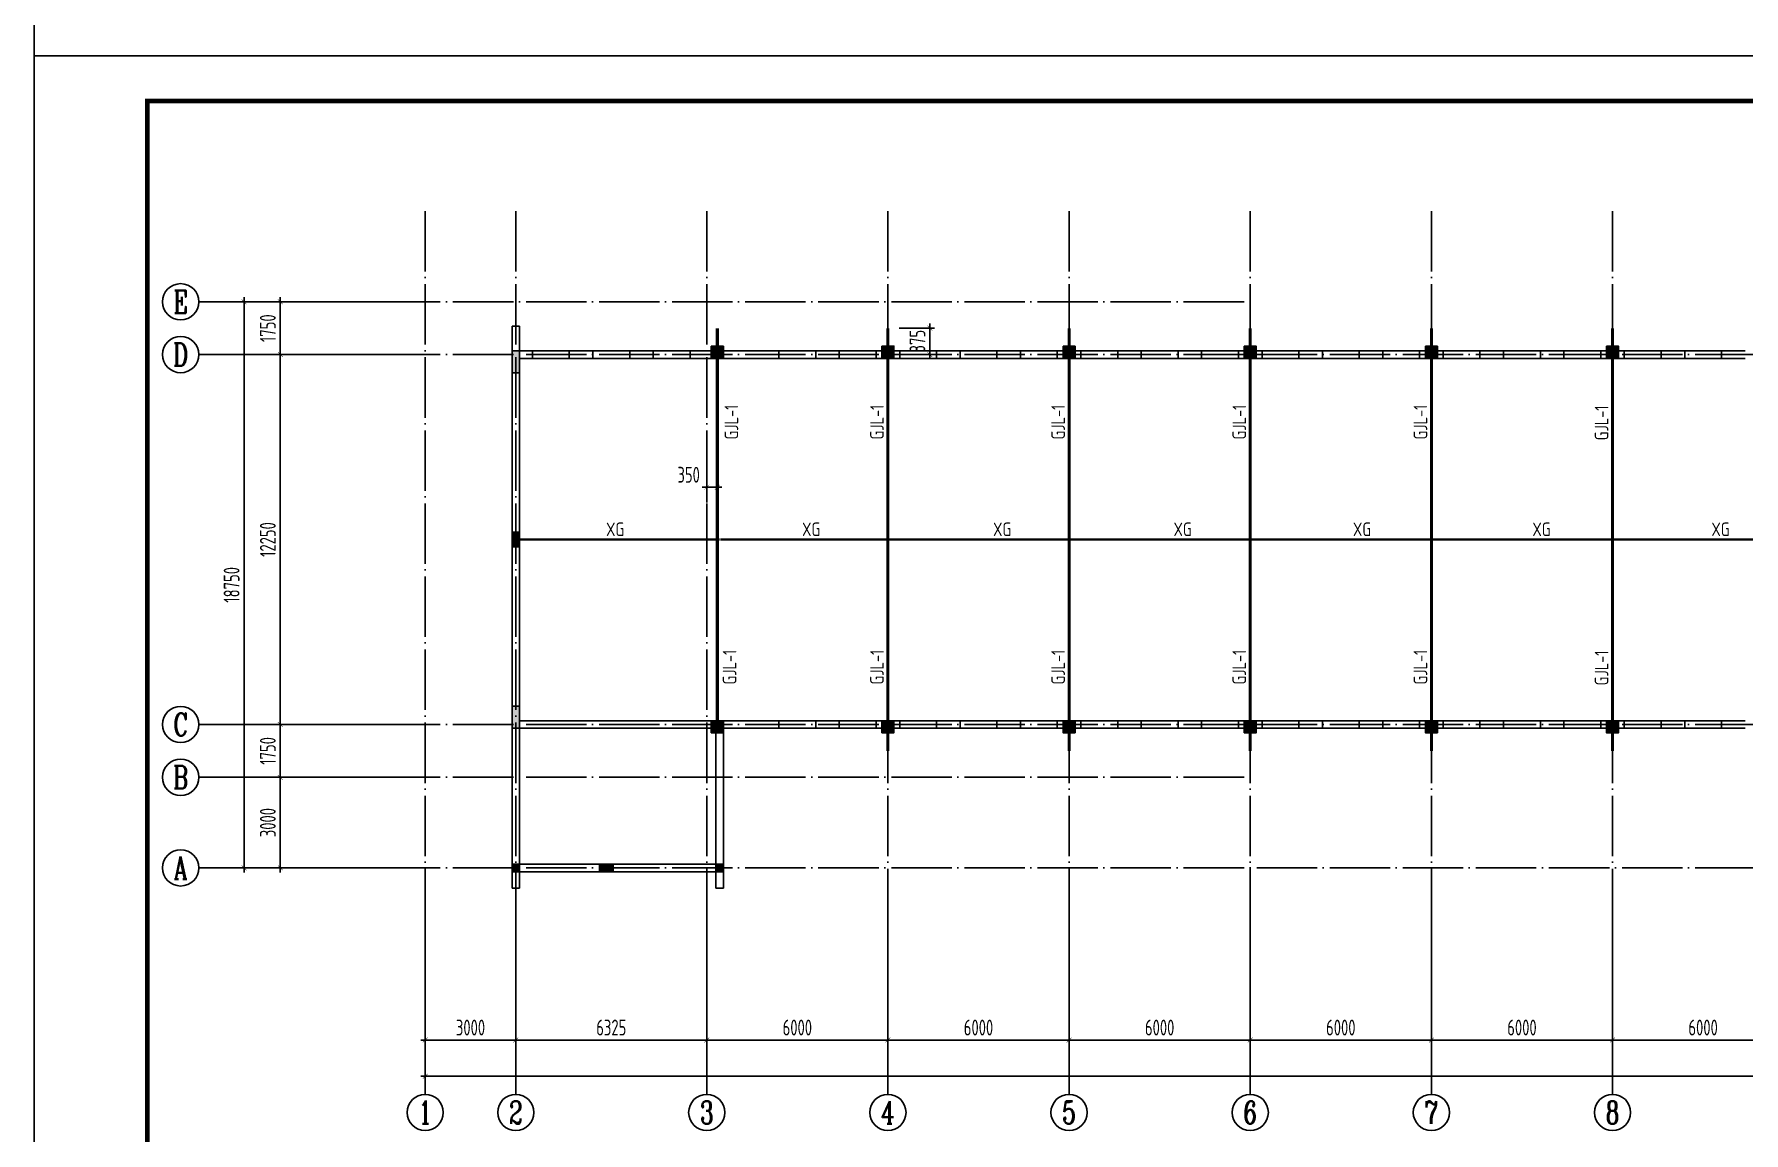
# Model space of a CAD drawing. Extents: x -159214 to 158333, y 7819 to 689505.
# Drawn here: x 24683 to 81307, y 98146 to 134531 of the extents above; entities that cross this region are included whole.
import ezdxf
from ezdxf.enums import TextEntityAlignment as Align

# ---------------------------------------------------------------- set-up
doc = ezdxf.new("R2010")
doc.units = 0
doc.header["$LTSCALE"] = 1000
doc.header["$PDMODE"] = 3
doc.linetypes.add('DASHED', pattern=[0.75, 0.5, -0.25])
doc.linetypes.add('DOTE', pattern=[2.42, 2, -0.2, 0.02, -0.2])
doc.layers.get('0').update_dxf_attribs({"linetype": 'CONTINUOUS'})
doc.layers.get('Defpoints').update_dxf_attribs({"linetype": 'CONTINUOUS'})
for name, color, linetype in [('d-一层结构平面', 4, 'CONTINUOUS'), ('d-轴线', 7, 'CONTINUOUS'), ('MOUNT', 3, 'CONTINUOUS'), ('PUB_DWGN', 7, 'CONTINUOUS'), ('PUB_TEXT', 7, 'CONTINUOUS'), ('PUB_TITLE', 4, 'CONTINUOUS'), ('系杆编号', 7, 'CONTINUOUS'), ('邓-AXIS', 1, 'DOTE'), ('邓-AXIS_DIM', 3, 'CONTINUOUS'), ('邓-AXIS_NUM', 7, 'CONTINUOUS'), ('邓-BEAM_BR', 4, 'DASHED'), ('邓-COLU', 7, 'CONTINUOUS'), ('邓-COLU_HATCH', 8, 'CONTINUOUS'), ('邓-DIM', 3, 'CONTINUOUS'), ('邓-STPM_RBEAM_THICK', 3, 'CONTINUOUS'), ('邓-STPM_SBEAM_THICK', 2, 'CONTINUOUS'), ('邓-WALL_BR', 2, 'CONTINUOUS'), ('钢架编号', 7, 'CONTINUOUS')]:
    doc.layers.add(name, color=color, linetype=linetype)
doc.styles.add('-GBCBIGGBENOR', font='GBENOR.shx', dxfattribs={"bigfont": 'GBCBIG.shx'})
doc.styles.add('HZTXT', font='romans', dxfattribs={"bigfont": 'hztxt'})
doc.styles.add('title_font', font='GBENOR.shx', dxfattribs={"bigfont": 'GBCBIG.shx'})
doc.styles.add('TSSD_Axis', font='complex.shx', dxfattribs={"width": 0.7, "bigfont": 'hztxt.shx'})
doc.styles.add('TSSD_Dimension', font='tssdeng.shx', dxfattribs={"width": 0.7, "bigfont": 'Hztxt.shx'})
doc.styles.add('TSSD_NORM', font='tssdeng.shx', dxfattribs={"bigfont": 'hztxt.shx'})
doc.dimstyles.new('TSSD_150_150', dxfattribs={"dimtxt": 525, "dimasz": 150, "dimexe": 150, "dimexo": 375, "dimgap": 150, "dimtad": 1, "dimdec": 0, "dimzin": 0, "dimdsep": 46, "dimtxsty": 'TSSD_Dimension', "dimblk": 'ARCHTICK', "dimblk1": 'ARCHTICK', "dimblk2": 'ARCHTICK', "dimcen": 0, "dimdle": 150, "dimclrt": 7, "dimadec": 0, "dimazin": 0, "dimtfac": 1, "dimtdec": 0, "dimtix": 1, "dimtmove": 2, "dimatfit": 3, "dimfxl": 1, "dimtolj": 1, "dimtzin": 0, "dimarcsym": 0})

# ---------------------------------------------------------------- blocks, each defined once
blk = doc.blocks.new('结构A2+0.5')
at = {"layer": 'PUB_TITLE'}
blk.add_lwpolyline([(0, -63000), (133650, -63000), (133650, 0), (0, 0)], close=True, dxfattribs=at)
at = {"layer": 'PUB_TITLE', "const_width": 150}
blk.add_lwpolyline([(3750, -61500), (132150, -61500), (132150, -1500), (3750, -1500)], close=True, dxfattribs=at)
at = {"layer": 'MOUNT', "color": 4, "style": 'HZTXT'}
blk.add_attdef('00', (130703, -60956), '', height=330, dxfattribs=at)
at = {"layer": 'PUB_DWGN', "style": 'title_font'}
for tag, height, p in [('工程名称1', 900, (127304, -45157)), ('工程名称2', 900, (127304, -46498)), ('图号', 600, (127304, -61007))]:
    blk.add_attdef(tag, text='', height=height, dxfattribs=at).set_placement(p, align=Align.CENTER)
at = {"layer": 'PUB_TEXT', "style": '-GBCBIGGBENOR'}
for tag, height, p in [('图名1', 849, (127304, -51263)), ('图名2', 849, (127373, -52205)), ('日期', 600, (124615, -58935)), ('比例', 600, (129973, -58904))]:
    blk.add_attdef(tag, text='', height=height, dxfattribs=at).set_placement(p, align=Align.CENTER)
blk = doc.blocks.new('钢梁')
at = {"layer": '邓-STPM_RBEAM_THICK', "const_width": 100}
blk.add_lwpolyline([(9675, -875), (9675, -14175)], dxfattribs=at)
at = {"layer": '邓-STPM_RBEAM_THICK', "const_width": 100, "elevation": 0}
for points in [[(15325, -875), (15325, -14875)], [(21325, -875), (21325, -14875)], [(27325, -875), (27325, -14875)], [(33325, -875), (33325, -14875)], [(39325, -875), (39325, -14875)]]:
    blk.add_lwpolyline(points, dxfattribs=at)
at = {"layer": '邓-STPM_SBEAM_THICK', "const_width": 75}
for points in [[(3125, -7872), (9750, -7872)], [(9775, -7872), (15325, -7872)], [(15325, -7872), (21325, -7872)], [(21325, -7872), (27325, -7872)], [(27325, -7872), (33325, -7872)], [(33325, -7872), (39325, -7872)], [(39325, -7872), (45325, -7875)]]:
    blk.add_lwpolyline(points, dxfattribs=at)
blk = doc.blocks.new('Ts_Dk')
at = {"color": 0, "linetype": 'DASHED'}
for p, q in [((0.5, 0.5), (-0.5, 0.5)), ((-0.5, -0.5), (0.5, -0.5))]:
    blk.add_line(p, q, dxfattribs=at)
at = {"color": 0, "linetype": 'ByBlock'}
for p, q in [((-0.5, 0.5), (-0.5, -0.5)), ((0.5, -0.5), (0.5, 0.5))]:
    blk.add_line(p, q, dxfattribs=at)
at = {"color": 0, "linetype": 'ByBlock', "width": 0.7}
blk.add_attdef('DK', text='', height=0.01, dxfattribs=at).set_placement((0, 1.5), align=Align.BOTTOM_CENTER)
blk = doc.blocks.new('蛋种鸡舍一层结构')
at = {"layer": '邓-COLU_HATCH'}
for points in [[(2875, -605), (3125, -605), (3125, 125), (2875, 125)], [(9475, 275), (9875, 275), (9875, -125), (9475, -125)], [(15125, 280), (15525, 280), (15525, -120), (15125, -120)], [(21125, 275), (21525, 275), (21525, -125), (21125, -125)], [(27125, 275), (27525, 275), (27525, -125), (27125, -125)], [(33125, 275), (33525, 275), (33525, -125), (33125, -125)], [(39125, 275), (39525, 275), (39525, -125), (39125, -125)], [(2875, -6365), (3125, -6365), (3125, -5885), (2875, -5885)], [(2875, -11645), (3125, -11645), (3125, -12375), (2875, -12375)], [(9475, -12125), (9875, -12125), (9875, -12525), (9475, -12525)], [(15125, -12125), (15525, -12125), (15525, -12525), (15125, -12525)], [(21125, -12125), (21525, -12125), (21525, -12525), (21125, -12525)], [(27125, -12125), (27525, -12125), (27525, -12525), (27125, -12525)], [(33125, -12125), (33525, -12125), (33525, -12525), (33125, -12525)], [(39125, -12125), (39525, -12125), (39525, -12525), (39125, -12525)], [(2875, -16875), (3125, -16875), (3125, -17125), (2875, -17125)], [(5775, -16875), (6225, -16875), (6225, -17125), (5775, -17125)], [(9625, -16875), (9875, -16875), (9875, -17125), (9625, -17125)], [(9625, -16875), (9875, -16875), (9875, -17125), (9625, -17125)]]:
    blk.add_hatch(color=256, dxfattribs=at).paths.add_polyline_path(points)
at = {"layer": '邓-COLU'}
for points in [[(2875, -605), (3125, -605), (3125, 125), (2875, 125)], [(9475, 275), (9875, 275), (9875, -125), (9475, -125)], [(15125, 280), (15525, 280), (15525, -120), (15125, -120)], [(27125, 275), (27525, 275), (27525, -125), (27125, -125)], [(33125, 275), (33525, 275), (33525, -125), (33125, -125)], [(39125, 275), (39525, 275), (39525, -125), (39125, -125)], [(2875, -6365), (3125, -6365), (3125, -5885), (2875, -5885)], [(2875, -11645), (3125, -11645), (3125, -12375), (2875, -12375)], [(9475, -12125), (9875, -12125), (9875, -12525), (9475, -12525)], [(15125, -12125), (15525, -12125), (15525, -12525), (15125, -12525)], [(27125, -12125), (27525, -12125), (27525, -12525), (27125, -12525)], [(33125, -12125), (33525, -12125), (33525, -12525), (33125, -12525)], [(39125, -12125), (39525, -12125), (39525, -12525), (39125, -12525)], [(2875, -16875), (3125, -16875), (3125, -17125), (2875, -17125)], [(5775, -16875), (6225, -16875), (6225, -17125), (5775, -17125)], [(9625, -16875), (9875, -16875), (9875, -17125), (9625, -17125)]]:
    blk.add_lwpolyline(points, close=True, dxfattribs=at)
at = {"layer": '邓-COLU', "elevation": 0}
for points in [[(21125, 275), (21525, 275), (21525, -125), (21125, -125)], [(21125, -12125), (21525, -12125), (21525, -12525), (21125, -12525)]]:
    blk.add_lwpolyline(points, close=True, dxfattribs=at)
blk = doc.blocks.new('6.8米墙体')
at = {"layer": '系杆编号'}
for p, q in [((2875, -1630), (2875, -810)), ((2875, -810), (3125, -810)), ((3125, -1630), (3125, -810)), ((2875, -19430), (2875, -18880)), ((2875, -18880), (3125, -18880)), ((3125, -19430), (3125, -18880)), ((9625, -19430), (9625, -18880)), ((9625, -18880), (9875, -18880)), ((9875, -19430), (9875, -18880)), ((2875, -19430), (3125, -19430)), ((9625, -19430), (9875, -19430))]:
    blk.add_line(p, q, dxfattribs=at)
at = {"layer": '邓-WALL_BR'}
for p, q in [((2875, -18880), (2875, -1630)), ((2875, -1630), (3553, -1630)), ((3553, -1630), (3553, -1880)), ((4773, -1630), (4773, -1880)), ((4773, -1630), (5553, -1630)), ((5553, -1630), (5553, -1880)), ((6773, -1630), (6773, -1880)), ((6773, -1630), (7553, -1630)), ((7553, -1630), (7553, -1880)), ((8773, -1630), (8773, -1880)), ((8773, -1630), (11715, -1630)), ((11715, -1630), (11715, -1880)), ((12935, -1630), (12935, -1880)), ((12935, -1630), (13715, -1630)), ((13715, -1630), (13715, -1880)), ((14935, -1630), (14935, -1880)), ((14935, -1630), (15715, -1630)), ((15715, -1630), (15715, -1880)), ((16935, -1630), (16935, -1880)), ((16935, -1630), (17715, -1630)), ((17715, -1630), (17715, -1880)), ((18935, -1630), (18935, -1880)), ((18935, -1630), (19715, -1630)), ((19715, -1630), (19715, -1880)), ((20935, -1630), (20935, -1880)), ((20935, -1630), (21715, -1630)), ((21715, -1630), (21715, -1880)), ((22935, -1630), (22935, -1880)), ((22935, -1630), (23715, -1630)), ((23715, -1630), (23715, -1880)), ((24935, -1630), (24935, -1880)), ((24935, -1630), (25715, -1630)), ((25715, -1630), (25715, -1880)), ((26935, -1630), (26935, -1880)), ((26935, -1630), (27715, -1630)), ((27715, -1630), (27715, -1880)), ((28935, -1630), (28935, -1880)), ((28935, -1630), (29715, -1630)), ((29715, -1630), (29715, -1880)), ((30935, -1630), (30935, -1880)), ((30935, -1630), (31715, -1630)), ((31715, -1630), (31715, -1880)), ((32935, -1630), (32935, -1880)), ((32935, -1630), (33715, -1630)), ((33715, -1630), (33715, -1880)), ((34935, -1630), (34935, -1880)), ((34935, -1630), (35715, -1630)), ((35715, -1630), (35715, -1880)), ((36935, -1630), (36935, -1880)), ((36935, -1630), (37715, -1630)), ((37715, -1630), (37715, -1880)), ((38935, -1630), (38935, -1880)), ((38935, -1630), (39715, -1630)), ((39715, -1630), (39715, -1880)), ((40935, -1630), (40935, -1880)), ((40935, -1630), (41715, -1630)), ((41715, -1630), (41715, -1880)), ((42935, -1630), (42935, -1880)), ((42935, -1630), (43715, -1630)), ((3125, -1880), (3553, -1880)), ((3125, -13880), (3125, -1880)), ((4773, -1880), (5553, -1880)), ((6773, -1880), (7553, -1880)), ((8773, -1880), (11715, -1880)), ((12935, -1880), (13715, -1880)), ((14935, -1880), (15715, -1880)), ((16935, -1880), (17715, -1880)), ((18935, -1880), (19715, -1880)), ((20935, -1880), (21715, -1880)), ((22935, -1880), (23715, -1880)), ((24935, -1880), (25715, -1880)), ((26935, -1880), (27715, -1880)), ((28935, -1880), (29715, -1880)), ((30935, -1880), (31715, -1880)), ((32935, -1880), (33715, -1880)), ((34935, -1880), (35715, -1880)), ((36935, -1880), (37715, -1880)), ((38935, -1880), (39715, -1880)), ((40935, -1880), (41715, -1880)), ((42935, -1880), (43715, -1880)), ((11715, -13880), (3125, -13880)), ((3125, -14125), (3125, -18630)), ((9625, -14130), (3125, -14130)), ((9625, -18630), (9625, -14130)), ((9875, -18880), (9875, -14130)), ((11715, -14130), (9875, -14130)), ((11715, -13880), (11715, -14130)), ((12935, -13880), (12935, -14130)), ((13715, -13880), (12935, -13880)), ((13715, -14130), (12935, -14130)), ((13715, -13880), (13715, -14130)), ((14935, -13880), (14935, -14130)), ((15715, -13880), (14935, -13880)), ((15715, -14130), (14935, -14130)), ((15715, -13880), (15715, -14130)), ((16935, -13880), (16935, -14130)), ((17715, -13880), (16935, -13880)), ((17715, -14130), (16935, -14130)), ((17715, -13880), (17715, -14130)), ((18935, -13880), (18935, -14130)), ((19715, -13880), (18935, -13880)), ((19715, -14130), (18935, -14130)), ((19715, -13880), (19715, -14130)), ((20935, -13880), (20935, -14130)), ((21715, -13880), (20935, -13880)), ((21715, -14130), (20935, -14130)), ((21715, -13880), (21715, -14130)), ((22935, -13880), (22935, -14130)), ((23715, -13880), (22935, -13880)), ((23715, -14130), (22935, -14130)), ((23715, -13880), (23715, -14130)), ((24935, -13880), (24935, -14130)), ((25715, -13880), (24935, -13880)), ((25715, -14130), (24935, -14130)), ((25715, -13880), (25715, -14130)), ((26935, -13880), (26935, -14130)), ((27715, -13880), (26935, -13880)), ((27715, -14130), (26935, -14130)), ((27715, -13880), (27715, -14130)), ((28935, -13880), (28935, -14130)), ((29715, -13880), (28935, -13880)), ((29715, -14130), (28935, -14130)), ((29715, -13880), (29715, -14130)), ((30935, -13880), (30935, -14130)), ((31715, -13880), (30935, -13880)), ((31715, -14130), (30935, -14130)), ((31715, -13880), (31715, -14130)), ((32935, -13880), (32935, -14130)), ((33715, -13880), (32935, -13880)), ((33715, -14130), (32935, -14130)), ((33715, -13880), (33715, -14130)), ((34935, -13880), (34935, -14130)), ((35715, -13880), (34935, -13880)), ((35715, -14130), (34935, -14130)), ((35715, -13880), (35715, -14130)), ((36935, -13880), (36935, -14130)), ((37715, -13880), (36935, -13880)), ((37715, -14130), (36935, -14130)), ((37715, -13880), (37715, -14130)), ((38935, -13880), (38935, -14130)), ((39715, -13880), (38935, -13880)), ((39715, -14130), (38935, -14130)), ((39715, -13880), (39715, -14130)), ((40935, -13880), (40935, -14130)), ((41715, -13880), (40935, -13880)), ((41715, -14130), (40935, -14130)), ((41715, -13880), (41715, -14130)), ((42935, -13880), (42935, -14130)), ((43715, -13880), (42935, -13880)), ((43715, -14130), (42935, -14130)), ((3125, -18630), (9625, -18630)), ((2875, -18880), (9875, -18880))]:
    blk.add_line(p, q, dxfattribs=at)
at = {"layer": 'd-一层结构平面'}
blk.add_blockref('蛋种鸡舍一层结构', (0, -1755), dxfattribs=at)
at = {"layer": '邓-BEAM_BR', "xscale": 1220, "yscale": 250, "zscale": 1220}
for p in [(4163, -1755), (6163, -1755), (8163, -1755), (12325, -1755), (14325, -1755), (16325, -1755), (18325, -1755), (20325, -1755), (22325, -1755), (24325, -1755), (26325, -1755), (28325, -1755), (30325, -1755), (32325, -1755), (34325, -1755), (36325, -1755), (38325, -1755), (40325, -1755), (42325, -1755), (12325, -14005), (14325, -14005), (16325, -14005), (18325, -14005), (20325, -14005), (22325, -14005), (24325, -14005), (26325, -14005), (28325, -14005), (30325, -14005), (32325, -14005), (34325, -14005), (36325, -14005), (38325, -14005), (40325, -14005), (42325, -14005)]:
    blk.add_blockref('Ts_Dk', p, dxfattribs=at)
blk = doc.blocks.new('_ArchTick')
at = {"color": 0, "linetype": 'ByBlock', "const_width": 0.1}
blk.add_lwpolyline([(-0.53, -0.53), (0.53, 0.53)], dxfattribs=at)
blk = doc.blocks.new('*D147')
at = {"layer": 'Defpoints', "color": 0}
for p in [(0, -18500), (99450, -18500), (99450, -23900)]:
    blk.add_point(p, dxfattribs=at)
at = {"layer": '邓-AXIS_DIM', "color": 0, "lineweight": -2}
for p, q in [((0, -18875), (0, -24050)), ((99450, -18875), (99450, -24050)), ((-150, -23900), (99600, -23900))]:
    blk.add_line(p, q, dxfattribs=at)
at = {"layer": '邓-AXIS_DIM', "color": 0, "lineweight": -2, "xscale": 150, "yscale": 150, "zscale": 150, "rotation": 180}
blk.add_blockref('_ArchTick', (0, -23900), dxfattribs=at)
at = {"layer": '邓-AXIS_DIM', "color": 0, "lineweight": -2, "xscale": 150, "yscale": 150, "zscale": 150}
blk.add_blockref('_ArchTick', (99450, -23900), dxfattribs=at)
at = {"layer": '邓-AXIS_DIM', "color": 7, "insert": (49725, -23487.5), "char_height": 525, "attachment_point": 5, "style": 'TSSD_Dimension'}
blk.add_mtext('\\A1;99450', dxfattribs=at)
blk = doc.blocks.new('ts_axno')
at = {"color": 0, "linetype": 'ByBlock', "lineweight": -2}
blk.add_circle((0, 0), 0.5, dxfattribs=at)
at = {"color": 0, "linetype": 'ByBlock', "lineweight": -2, "style": 'TSSD_Axis', "width": 0.7}
blk.add_attdef('A', text='', height=0.6, dxfattribs=at).set_placement((0, 0), align=Align.MIDDLE_CENTER)
blk = doc.blocks.new('*D148')
at = {"layer": 'Defpoints', "color": 0}
for p in [(-4800, -14000), (-1500, -14000), (-1500, -17000)]:
    blk.add_point(p, dxfattribs=at)
at = {"layer": '邓-AXIS_DIM', "color": 0, "lineweight": -2}
for p, q in [((-1875, -14000), (-4950, -14000)), ((-4800, -17150), (-4800, -13850)), ((-1875, -17000), (-4950, -17000))]:
    blk.add_line(p, q, dxfattribs=at)
at = {"layer": '邓-AXIS_DIM', "color": 0, "lineweight": -2, "xscale": 150, "yscale": 150, "zscale": 150}
for p, rotation in [((-4800, -14000), 90), ((-4800, -17000), 270)]:
    blk.add_blockref('_ArchTick', p, dxfattribs=dict(at, rotation=rotation))
at = {"layer": '邓-AXIS_DIM', "color": 7, "insert": (-5212.5, -15500), "char_height": 525, "attachment_point": 5, "rotation": 90, "style": 'TSSD_Dimension'}
blk.add_mtext('\\A1;3000', dxfattribs=at)
blk = doc.blocks.new('*D149')
at = {"layer": 'Defpoints', "color": 0}
for p in [(-4800, -12250), (-1500, -12250), (-1500, -14000)]:
    blk.add_point(p, dxfattribs=at)
at = {"layer": '邓-AXIS_DIM', "color": 0, "lineweight": -2}
for p, q in [((-1875, -12250), (-4950, -12250)), ((-4800, -14150), (-4800, -12100)), ((-1875, -14000), (-4950, -14000))]:
    blk.add_line(p, q, dxfattribs=at)
at = {"layer": '邓-AXIS_DIM', "color": 0, "lineweight": -2, "xscale": 150, "yscale": 150, "zscale": 150}
for p, rotation in [((-4800, -12250), 90), ((-4800, -14000), 270)]:
    blk.add_blockref('_ArchTick', p, dxfattribs=dict(at, rotation=rotation))
at = {"layer": '邓-AXIS_DIM', "color": 7, "insert": (-5212.5, -13125), "char_height": 525, "attachment_point": 5, "rotation": 90, "style": 'TSSD_Dimension'}
blk.add_mtext('\\A1;1750', dxfattribs=at)
blk = doc.blocks.new('*D150')
at = {"layer": 'Defpoints', "color": 0}
for p in [(-4800, 0), (-1500, 0), (-1500, -12250)]:
    blk.add_point(p, dxfattribs=at)
at = {"layer": '邓-AXIS_DIM', "color": 0, "lineweight": -2}
for p, q in [((-1875, 0), (-4950, 0)), ((-4800, -12400), (-4800, 150)), ((-1875, -12250), (-4950, -12250))]:
    blk.add_line(p, q, dxfattribs=at)
at = {"layer": '邓-AXIS_DIM', "color": 0, "lineweight": -2, "xscale": 150, "yscale": 150, "zscale": 150}
for p, rotation in [((-4800, 0), 90), ((-4800, -12250), 270)]:
    blk.add_blockref('_ArchTick', p, dxfattribs=dict(at, rotation=rotation))
at = {"layer": '邓-AXIS_DIM', "color": 7, "insert": (-5212.5, -6125), "char_height": 525, "attachment_point": 5, "rotation": 90, "style": 'TSSD_Dimension'}
blk.add_mtext('\\A1;12250', dxfattribs=at)
blk = doc.blocks.new('*D151')
at = {"layer": 'Defpoints', "color": 0}
for p in [(-4800, 1750), (-1500, 1750), (-1500, 0)]:
    blk.add_point(p, dxfattribs=at)
at = {"layer": '邓-AXIS_DIM', "color": 0, "lineweight": -2}
for p, q in [((-1875, 1750), (-4950, 1750)), ((-4800, -150), (-4800, 1900)), ((-1875, 0), (-4950, 0))]:
    blk.add_line(p, q, dxfattribs=at)
at = {"layer": '邓-AXIS_DIM', "color": 0, "lineweight": -2, "xscale": 150, "yscale": 150, "zscale": 150}
for p, rotation in [((-4800, 1750), 90), ((-4800, 0), 270)]:
    blk.add_blockref('_ArchTick', p, dxfattribs=dict(at, rotation=rotation))
at = {"layer": '邓-AXIS_DIM', "color": 7, "insert": (-5212.5, 875), "char_height": 525, "attachment_point": 5, "rotation": 90, "style": 'TSSD_Dimension'}
blk.add_mtext('\\A1;1750', dxfattribs=at)
blk = doc.blocks.new('*D152')
at = {"layer": 'Defpoints', "color": 0}
for p in [(0, -18500), (3000, -18500), (3000, -22700)]:
    blk.add_point(p, dxfattribs=at)
at = {"layer": '邓-AXIS_DIM', "color": 0, "lineweight": -2}
for p, q in [((0, -18875), (0, -22850)), ((3000, -18875), (3000, -22850)), ((-150, -22700), (3150, -22700))]:
    blk.add_line(p, q, dxfattribs=at)
at = {"layer": '邓-AXIS_DIM', "color": 0, "lineweight": -2, "xscale": 150, "yscale": 150, "zscale": 150, "rotation": 180}
blk.add_blockref('_ArchTick', (0, -22700), dxfattribs=at)
at = {"layer": '邓-AXIS_DIM', "color": 0, "lineweight": -2, "xscale": 150, "yscale": 150, "zscale": 150}
blk.add_blockref('_ArchTick', (3000, -22700), dxfattribs=at)
at = {"layer": '邓-AXIS_DIM', "color": 7, "insert": (1500, -22287.5), "char_height": 525, "attachment_point": 5, "style": 'TSSD_Dimension'}
blk.add_mtext('\\A1;3000', dxfattribs=at)
blk = doc.blocks.new('*D153')
at = {"layer": 'Defpoints', "color": 0}
for p in [(3000, -18500), (9325, -18500, 0), (9325, -22700)]:
    blk.add_point(p, dxfattribs=at)
at = {"layer": '邓-AXIS_DIM', "color": 0, "lineweight": -2}
for p, q in [((3000, -18875), (3000, -22850)), ((9325, -18875), (9325, -22850)), ((2850, -22700), (9475, -22700))]:
    blk.add_line(p, q, dxfattribs=at)
at = {"layer": '邓-AXIS_DIM', "color": 0, "lineweight": -2, "xscale": 150, "yscale": 150, "zscale": 150, "rotation": 180}
blk.add_blockref('_ArchTick', (3000, -22700), dxfattribs=at)
at = {"layer": '邓-AXIS_DIM', "color": 0, "lineweight": -2, "xscale": 150, "yscale": 150, "zscale": 150}
blk.add_blockref('_ArchTick', (9325, -22700), dxfattribs=at)
at = {"layer": '邓-AXIS_DIM', "color": 7, "insert": (6162.5, -22287.5), "char_height": 525, "attachment_point": 5, "style": 'TSSD_Dimension'}
blk.add_mtext('\\A1;6325', dxfattribs=at)
blk = doc.blocks.new('*D154')
at = {"layer": 'Defpoints', "color": 0}
for p in [(9325, -18500, 0), (15325, -18500), (15325, -22700)]:
    blk.add_point(p, dxfattribs=at)
at = {"layer": '邓-AXIS_DIM', "color": 0, "lineweight": -2}
for p, q in [((9325, -18875), (9325, -22850)), ((15325, -18875), (15325, -22850)), ((9175, -22700), (15475, -22700))]:
    blk.add_line(p, q, dxfattribs=at)
at = {"layer": '邓-AXIS_DIM', "color": 0, "lineweight": -2, "xscale": 150, "yscale": 150, "zscale": 150, "rotation": 180}
blk.add_blockref('_ArchTick', (9325, -22700), dxfattribs=at)
at = {"layer": '邓-AXIS_DIM', "color": 0, "lineweight": -2, "xscale": 150, "yscale": 150, "zscale": 150}
blk.add_blockref('_ArchTick', (15325, -22700), dxfattribs=at)
at = {"layer": '邓-AXIS_DIM', "color": 7, "insert": (12325, -22287.5), "char_height": 525, "attachment_point": 5, "style": 'TSSD_Dimension'}
blk.add_mtext('\\A1;6000', dxfattribs=at)
blk = doc.blocks.new('*D155')
at = {"layer": 'Defpoints', "color": 0}
for p in [(15325, -18500), (21325, -18500), (21325, -22700)]:
    blk.add_point(p, dxfattribs=at)
at = {"layer": '邓-AXIS_DIM', "color": 0, "lineweight": -2}
for p, q in [((15325, -18875), (15325, -22850)), ((21325, -18875), (21325, -22850)), ((15175, -22700), (21475, -22700))]:
    blk.add_line(p, q, dxfattribs=at)
at = {"layer": '邓-AXIS_DIM', "color": 0, "lineweight": -2, "xscale": 150, "yscale": 150, "zscale": 150, "rotation": 180}
blk.add_blockref('_ArchTick', (15325, -22700), dxfattribs=at)
at = {"layer": '邓-AXIS_DIM', "color": 0, "lineweight": -2, "xscale": 150, "yscale": 150, "zscale": 150}
blk.add_blockref('_ArchTick', (21325, -22700), dxfattribs=at)
at = {"layer": '邓-AXIS_DIM', "color": 7, "insert": (18325, -22287.5), "char_height": 525, "attachment_point": 5, "style": 'TSSD_Dimension'}
blk.add_mtext('\\A1;6000', dxfattribs=at)
blk = doc.blocks.new('*D156')
at = {"layer": 'Defpoints', "color": 0}
for p in [(21325, -18500), (27325, -18500), (27325, -22700)]:
    blk.add_point(p, dxfattribs=at)
at = {"layer": '邓-AXIS_DIM', "color": 0, "lineweight": -2}
for p, q in [((21325, -18875), (21325, -22850)), ((27325, -18875), (27325, -22850)), ((21175, -22700), (27475, -22700))]:
    blk.add_line(p, q, dxfattribs=at)
at = {"layer": '邓-AXIS_DIM', "color": 0, "lineweight": -2, "xscale": 150, "yscale": 150, "zscale": 150, "rotation": 180}
blk.add_blockref('_ArchTick', (21325, -22700), dxfattribs=at)
at = {"layer": '邓-AXIS_DIM', "color": 0, "lineweight": -2, "xscale": 150, "yscale": 150, "zscale": 150}
blk.add_blockref('_ArchTick', (27325, -22700), dxfattribs=at)
at = {"layer": '邓-AXIS_DIM', "color": 7, "insert": (24325, -22287.5), "char_height": 525, "attachment_point": 5, "style": 'TSSD_Dimension'}
blk.add_mtext('\\A1;6000', dxfattribs=at)
blk = doc.blocks.new('*D157')
at = {"layer": 'Defpoints', "color": 0}
for p in [(27325, -18500), (33325, -18500), (33325, -22700)]:
    blk.add_point(p, dxfattribs=at)
at = {"layer": '邓-AXIS_DIM', "color": 0, "lineweight": -2}
for p, q in [((27325, -18875), (27325, -22850)), ((33325, -18875), (33325, -22850)), ((27175, -22700), (33475, -22700))]:
    blk.add_line(p, q, dxfattribs=at)
at = {"layer": '邓-AXIS_DIM', "color": 0, "lineweight": -2, "xscale": 150, "yscale": 150, "zscale": 150, "rotation": 180}
blk.add_blockref('_ArchTick', (27325, -22700), dxfattribs=at)
at = {"layer": '邓-AXIS_DIM', "color": 0, "lineweight": -2, "xscale": 150, "yscale": 150, "zscale": 150}
blk.add_blockref('_ArchTick', (33325, -22700), dxfattribs=at)
at = {"layer": '邓-AXIS_DIM', "color": 7, "insert": (30325, -22287.5), "char_height": 525, "attachment_point": 5, "style": 'TSSD_Dimension'}
blk.add_mtext('\\A1;6000', dxfattribs=at)
blk = doc.blocks.new('*D158')
at = {"layer": 'Defpoints', "color": 0}
for p in [(33325, -18500), (39325, -18500), (39325, -22700)]:
    blk.add_point(p, dxfattribs=at)
at = {"layer": '邓-AXIS_DIM', "color": 0, "lineweight": -2}
for p, q in [((33325, -18875), (33325, -22850)), ((39325, -18875), (39325, -22850)), ((33175, -22700), (39475, -22700))]:
    blk.add_line(p, q, dxfattribs=at)
at = {"layer": '邓-AXIS_DIM', "color": 0, "lineweight": -2, "xscale": 150, "yscale": 150, "zscale": 150, "rotation": 180}
blk.add_blockref('_ArchTick', (33325, -22700), dxfattribs=at)
at = {"layer": '邓-AXIS_DIM', "color": 0, "lineweight": -2, "xscale": 150, "yscale": 150, "zscale": 150}
blk.add_blockref('_ArchTick', (39325, -22700), dxfattribs=at)
at = {"layer": '邓-AXIS_DIM', "color": 7, "insert": (36325, -22287.5), "char_height": 525, "attachment_point": 5, "style": 'TSSD_Dimension'}
blk.add_mtext('\\A1;6000', dxfattribs=at)
blk = doc.blocks.new('*D159')
at = {"layer": 'Defpoints', "color": 0}
for p in [(39325, -18500), (45325, -18500), (45325, -22700)]:
    blk.add_point(p, dxfattribs=at)
at = {"layer": '邓-AXIS_DIM', "color": 0, "lineweight": -2}
for p, q in [((39325, -18875), (39325, -22850)), ((45325, -18875), (45325, -22850)), ((39175, -22700), (45475, -22700))]:
    blk.add_line(p, q, dxfattribs=at)
at = {"layer": '邓-AXIS_DIM', "color": 0, "lineweight": -2, "xscale": 150, "yscale": 150, "zscale": 150, "rotation": 180}
blk.add_blockref('_ArchTick', (39325, -22700), dxfattribs=at)
at = {"layer": '邓-AXIS_DIM', "color": 0, "lineweight": -2, "xscale": 150, "yscale": 150, "zscale": 150}
blk.add_blockref('_ArchTick', (45325, -22700), dxfattribs=at)
at = {"layer": '邓-AXIS_DIM', "color": 7, "insert": (42325, -22287.5), "char_height": 525, "attachment_point": 5, "style": 'TSSD_Dimension'}
blk.add_mtext('\\A1;6000', dxfattribs=at)
blk = doc.blocks.new('*D160')
at = {"layer": 'Defpoints', "color": 0}
for p in [(-6000, 1750), (-1500, 1750), (-1500, -17000)]:
    blk.add_point(p, dxfattribs=at)
at = {"layer": '邓-AXIS_DIM', "color": 0, "lineweight": -2}
for p, q in [((-1875, 1750), (-6150, 1750)), ((-6000, -17150), (-6000, 1900)), ((-1875, -17000), (-6150, -17000))]:
    blk.add_line(p, q, dxfattribs=at)
at = {"layer": '邓-AXIS_DIM', "color": 0, "lineweight": -2, "xscale": 150, "yscale": 150, "zscale": 150}
for p, rotation in [((-6000, 1750), 90), ((-6000, -17000), 270)]:
    blk.add_blockref('_ArchTick', p, dxfattribs=dict(at, rotation=rotation))
at = {"layer": '邓-AXIS_DIM', "color": 7, "insert": (-6412.5, -7625), "char_height": 525, "attachment_point": 5, "rotation": 90, "style": 'TSSD_Dimension'}
blk.add_mtext('\\A1;18750', dxfattribs=at)
blk = doc.blocks.new('*D390')
at = {"layer": 'Defpoints', "color": 0}
for p in [(52959, 124795), (54349, 124795), (53266, 123920)]:
    blk.add_point(p, dxfattribs=at)
at = {"layer": '邓-DIM', "color": 0, "lineweight": -2}
for p, q in [((53334, 124795), (54499, 124795)), ((54349, 124795), (54349, 124945)), ((54349, 123920), (54349, 124795)), ((53641, 123920), (54499, 123920)), ((54349, 123920), (54349, 123770))]:
    blk.add_line(p, q, dxfattribs=at)
at = {"layer": '邓-DIM', "color": 0, "lineweight": -2, "xscale": 150, "yscale": 150, "zscale": 150}
for p, rotation in [((54349, 124795), 270), ((54349, 123920), 90)]:
    blk.add_blockref('_ArchTick', p, dxfattribs=dict(at, rotation=rotation))
at = {"layer": '邓-DIM', "color": 7, "insert": (53937, 124357), "char_height": 525, "attachment_point": 5, "rotation": 90, "style": 'TSSD_Dimension'}
blk.add_mtext('\\A1;875', dxfattribs=at)
blk = doc.blocks.new('*D453')
at = {"layer": 'Defpoints', "color": 0}
for p in [(47309, 119527), (46959, 118641), (47309, 118641)]:
    blk.add_point(p, dxfattribs=at)
at = {"layer": '邓-DIM', "color": 0, "lineweight": -2}
for p, q in [((46809, 119527), (47459, 119527)), ((46959, 119016), (46959, 119677)), ((47309, 119016), (47309, 119677))]:
    blk.add_line(p, q, dxfattribs=at)
at = {"layer": '邓-DIM', "color": 0, "lineweight": -2, "xscale": 150, "yscale": 150, "zscale": 150, "rotation": 180}
blk.add_blockref('_ArchTick', (46959, 119527), dxfattribs=at)
at = {"layer": '邓-DIM', "color": 0, "lineweight": -2, "xscale": 150, "yscale": 150, "zscale": 150}
blk.add_blockref('_ArchTick', (47309, 119527), dxfattribs=at)
at = {"layer": '邓-DIM', "color": 7, "insert": (46359, 119940), "char_height": 525, "attachment_point": 5, "style": 'TSSD_Dimension'}
blk.add_mtext('\\A1;350', dxfattribs=at)
blk = doc.blocks.new('办公附属轴线')
at = {"layer": '邓-AXIS'}
for p, q in [((0, 4750), (0, -18500)), ((3000, 4750), (3000, -18500)), ((9325, 4750, 0), (9325, -18500, 0)), ((15325, 4750, 0), (15325, -18500, 0)), ((21325, 4750, 0), (21325, -18500, 0)), ((27325, 4750, 0), (27325, -18500, 0)), ((33325, 4750, 0), (33325, -18500, 0)), ((39325, 4750, 0), (39325, -18500, 0)), ((-1500, 1750), (27325, 1750)), ((-1500, 0), (100950, 0)), ((-1500, -12250), (100950, -12250)), ((-1500, -14000), (27325, -14000)), ((-1500, -17000), (100950, -17000))]:
    blk.add_line(p, q, dxfattribs=at)
at = {"layer": '邓-AXIS_NUM'}
for p, q in [((-1500, 1750), (-7500, 1750)), ((-1500, 0), (-7500, 0)), ((-1500, -12250), (-7500, -12250)), ((-1500, -14000), (-7500, -14000)), ((-1500, -17000), (-7500, -17000)), ((0, -18500), (0, -24500)), ((3000, -18500), (3000, -24500)), ((9325, -18500), (9325, -24500)), ((15325, -18500), (15325, -24500)), ((21325, -18500), (21325, -24500)), ((27325, -18500), (27325, -24500)), ((33325, -18500), (33325, -24500)), ((39325, -18500), (39325, -24500))]:
    blk.add_line(p, q, dxfattribs=at)
ref = blk.add_blockref('ts_axno', (-8100, 1750), dxfattribs=dict(at, xscale=1200, yscale=1200, zscale=1200))
ref.add_attrib('E', 'E', dxfattribs={"height": 750, "style": 'TSSD_Axis', "width": 0.7}).set_placement((-8100, 1750), align=Align.MIDDLE_CENTER)
ref = blk.add_blockref('ts_axno', (-8100, 0), dxfattribs=dict(at, xscale=1200, yscale=1200, zscale=1200))
ref.add_attrib('D', 'D', dxfattribs={"height": 750, "style": 'TSSD_Axis', "width": 0.7}).set_placement((-8100, 0), align=Align.MIDDLE_CENTER)
ref = blk.add_blockref('ts_axno', (-8100, -12250), dxfattribs=dict(at, xscale=1200, yscale=1200, zscale=1200))
ref.add_attrib('C', 'C', dxfattribs={"height": 750, "style": 'TSSD_Axis', "width": 0.7}).set_placement((-8100, -12250), align=Align.MIDDLE_CENTER)
ref = blk.add_blockref('ts_axno', (-8100, -14000), dxfattribs=dict(at, xscale=1200, yscale=1200, zscale=1200))
ref.add_attrib('B', 'B', dxfattribs={"height": 750, "style": 'TSSD_Axis', "width": 0.7}).set_placement((-8100, -14000), align=Align.MIDDLE_CENTER)
ref = blk.add_blockref('ts_axno', (-8100, -17000), dxfattribs=dict(at, xscale=1200, yscale=1200, zscale=1200))
ref.add_attrib('A', 'A', dxfattribs={"height": 750, "style": 'TSSD_Axis', "width": 0.7}).set_placement((-8100, -17000), align=Align.MIDDLE_CENTER)
ref = blk.add_blockref('ts_axno', (0, -25100), dxfattribs=dict(at, xscale=1200, yscale=1200, zscale=1200))
ref.add_attrib('1', '1', dxfattribs={"height": 750, "style": 'TSSD_Axis', "width": 0.7}).set_placement((0, -25100), align=Align.MIDDLE_CENTER)
ref = blk.add_blockref('ts_axno', (3000, -25100), dxfattribs=dict(at, xscale=1200, yscale=1200, zscale=1200))
ref.add_attrib('2', '2', dxfattribs={"height": 750, "style": 'TSSD_Axis', "width": 0.7}).set_placement((3000, -25100), align=Align.MIDDLE_CENTER)
ref = blk.add_blockref('ts_axno', (9325, -25100), dxfattribs=dict(at, xscale=1200, yscale=1200, zscale=1200))
ref.add_attrib('3', '3', dxfattribs={"height": 750, "style": 'TSSD_Axis', "width": 0.7}).set_placement((9325, -25100), align=Align.MIDDLE_CENTER)
ref = blk.add_blockref('ts_axno', (15325, -25100), dxfattribs=dict(at, xscale=1200, yscale=1200, zscale=1200))
ref.add_attrib('4', '4', dxfattribs={"height": 750, "style": 'TSSD_Axis', "width": 0.7}).set_placement((15325, -25100), align=Align.MIDDLE_CENTER)
ref = blk.add_blockref('ts_axno', (21325, -25100), dxfattribs=dict(at, xscale=1200, yscale=1200, zscale=1200))
ref.add_attrib('5', '5', dxfattribs={"height": 750, "style": 'TSSD_Axis', "width": 0.7}).set_placement((21325, -25100), align=Align.MIDDLE_CENTER)
ref = blk.add_blockref('ts_axno', (27325, -25100), dxfattribs=dict(at, xscale=1200, yscale=1200, zscale=1200))
ref.add_attrib('6', '6', dxfattribs={"height": 750, "style": 'TSSD_Axis', "width": 0.7}).set_placement((27325, -25100), align=Align.MIDDLE_CENTER)
ref = blk.add_blockref('ts_axno', (33325, -25100), dxfattribs=dict(at, xscale=1200, yscale=1200, zscale=1200))
ref.add_attrib('7', '7', dxfattribs={"height": 750, "style": 'TSSD_Axis', "width": 0.7}).set_placement((33325, -25100), align=Align.MIDDLE_CENTER)
ref = blk.add_blockref('ts_axno', (39325, -25100), dxfattribs=dict(at, xscale=1200, yscale=1200, zscale=1200))
ref.add_attrib('8', '8', dxfattribs={"height": 750, "style": 'TSSD_Axis', "width": 0.7}).set_placement((39325, -25100), align=Align.MIDDLE_CENTER)
at = {"layer": '邓-AXIS_DIM'}
for base, p1, p2, angle, picture, middle in [((-6000, 1750), (-1500, -17000), (-1500, 1750), 90, '*D160', (-6412.5, -7625)), ((-4800, 1750), (-1500, 0), (-1500, 1750), 90, '*D151', (-5212.5, 875)), ((-4800, 0), (-1500, -12250), (-1500, 0), 90, '*D150', (-5212.5, -6125)), ((-4800, -12250), (-1500, -14000), (-1500, -12250), 90, '*D149', (-5212.5, -13125)), ((-4800, -14000), (-1500, -17000), (-1500, -14000), 90, '*D148', (-5212.5, -15500)), ((99450, -23900), (0, -18500), (99450, -18500), 180, '*D147', (49725, -23487.5)), ((3000, -22700), (0, -18500), (3000, -18500), 180, '*D152', (1500, -22287.5)), ((9325, -22700), (3000, -18500), (9325, -18500, 0), 180, '*D153', (6162.5, -22287.5)), ((15325, -22700), (9325, -18500, 0), (15325, -18500), 180, '*D154', (12325, -22287.5)), ((21325, -22700), (15325, -18500), (21325, -18500), 180, '*D155', (18325, -22287.5)), ((27325, -22700), (21325, -18500), (27325, -18500), 180, '*D156', (24325, -22287.5)), ((33325, -22700), (27325, -18500), (33325, -18500), 180, '*D157', (30325, -22287.5)), ((39325, -22700), (33325, -18500), (39325, -18500), 180, '*D158', (36325, -22287.5)), ((45325, -22700), (39325, -18500), (45325, -18500), 180, '*D159', (42325, -22287.5))]:
    dim = blk.add_linear_dim(base=base, p1=p1, p2=p2, angle=angle, dimstyle='TSSD_150_150', dxfattribs=at)
    dim.commit()
    dim.dimension.update_dxf_attribs({"geometry": picture, "text_midpoint": middle})

msp = doc.modelspace()

# ---------------------------------------------------------------- block references
at = {"layer": 'd-轴线'}
msp.add_blockref('办公附属轴线', (37633.7, 123919.7), dxfattribs=at)
at = {"layer": '邓-COLU_HATCH'}
msp.add_blockref('钢梁', (37633.7, 125669.7), dxfattribs=at)
at = {"layer": '邓-DIM'}
for name, p in [('结构A2+0.5', (24682.6, 196818.8)), ('结构A2+0.5', (24682.6, 133818.8)), ('6.8米墙体', (37633.7, 125674.7))]:
    msp.add_blockref(name, p, dxfattribs=at)

# ---------------------------------------------------------------- texts
at = {"layer": '系杆编号', "style": 'TSSD_NORM', "width": 0.8}
for p in [(43623.4, 117908.7), (50115.9, 117908.7), (56441.6, 117908.7), (62419.9, 117908.7), (68361.9, 117908.7), (74304.6, 117908.7), (80234, 117908.7)]:
    msp.add_text('XG', height=450, dxfattribs=at).set_placement(p)
at = {"layer": '钢架编号', "style": 'TSSD_NORM', "width": 0.8}
for p in [(47999.6, 121108), (52820.8, 121108, 0), (58820.8, 121108, 0), (64820.8, 121108, 0), (70820.8, 121108, 0), (76820.8, 121081, 0), (47939.9, 112992.3), (52820.8, 112992.3, 0), (58820.8, 112992.3, 0), (64820.8, 112992.3, 0), (70820.8, 112992.3, 0), (76820.8, 112965.3, 0)]:
    msp.add_text('GJL-1', height=450, rotation=90, dxfattribs=at).set_placement(p)

# ---------------------------------------------------------------- dimensions: what is measured, and where the dimension line sits
at = {"layer": '邓-DIM'}
dim = msp.add_linear_dim(base=(54349.1, 124794.7), p1=(53266.3, 123919.7), p2=(52958.7, 124794.7), angle=90, dimstyle='TSSD_150_150', dxfattribs=at)
dim.commit()
dim.dimension.update_dxf_attribs({"geometry": '*D390', "text_midpoint": (53936.6, 124357.2)})
dim = msp.add_linear_dim(base=(47308.7, 119527.1), p1=(46958.7, 118641.1), p2=(47308.7, 118641.1), dimstyle='TSSD_150_150', dxfattribs=at)
dim.commit()
dim.dimension.update_dxf_attribs({"geometry": '*D453', "text_midpoint": (46358.6, 119939.6), "dimtype": 160})

doc.saveas('drawing.dxf')
